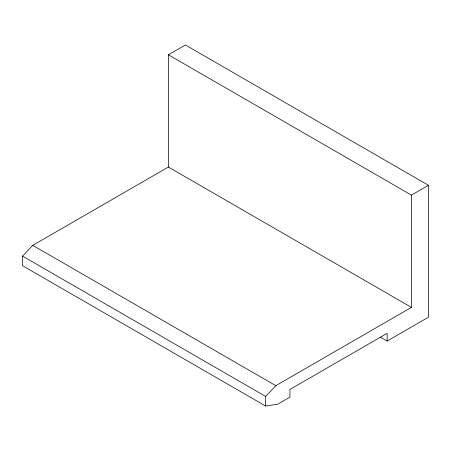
<?xml version="1.0" encoding="UTF-8"?>
<svg xmlns="http://www.w3.org/2000/svg" width="451" height="451" viewBox="0 0 451 451"><rect width="100%" height="100%" fill="white"/><g stroke="black" fill="none" stroke-linecap="round" stroke-linejoin="round"><path stroke-width="0.68" d="M380.424 337.185L387.133 341.057L387.133 333.328L289.908 389.461L289.908 397.184L277.754 404.203L265.605 406.035L22.55 265.707L22.55 256.095L32.765 245.35L168.381 167.05L411.436 307.379L411.436 195.114L168.381 54.791L168.381 167.05M265.605 406.035L265.605 396.423L275.82 385.673L411.436 307.379M168.381 54.791L185.395 44.965L428.45 185.293L428.45 317.2L387.133 341.057M411.436 195.114L428.45 185.293M32.765 245.35L275.82 385.673M22.55 256.095L265.605 396.423"/></g></svg>
